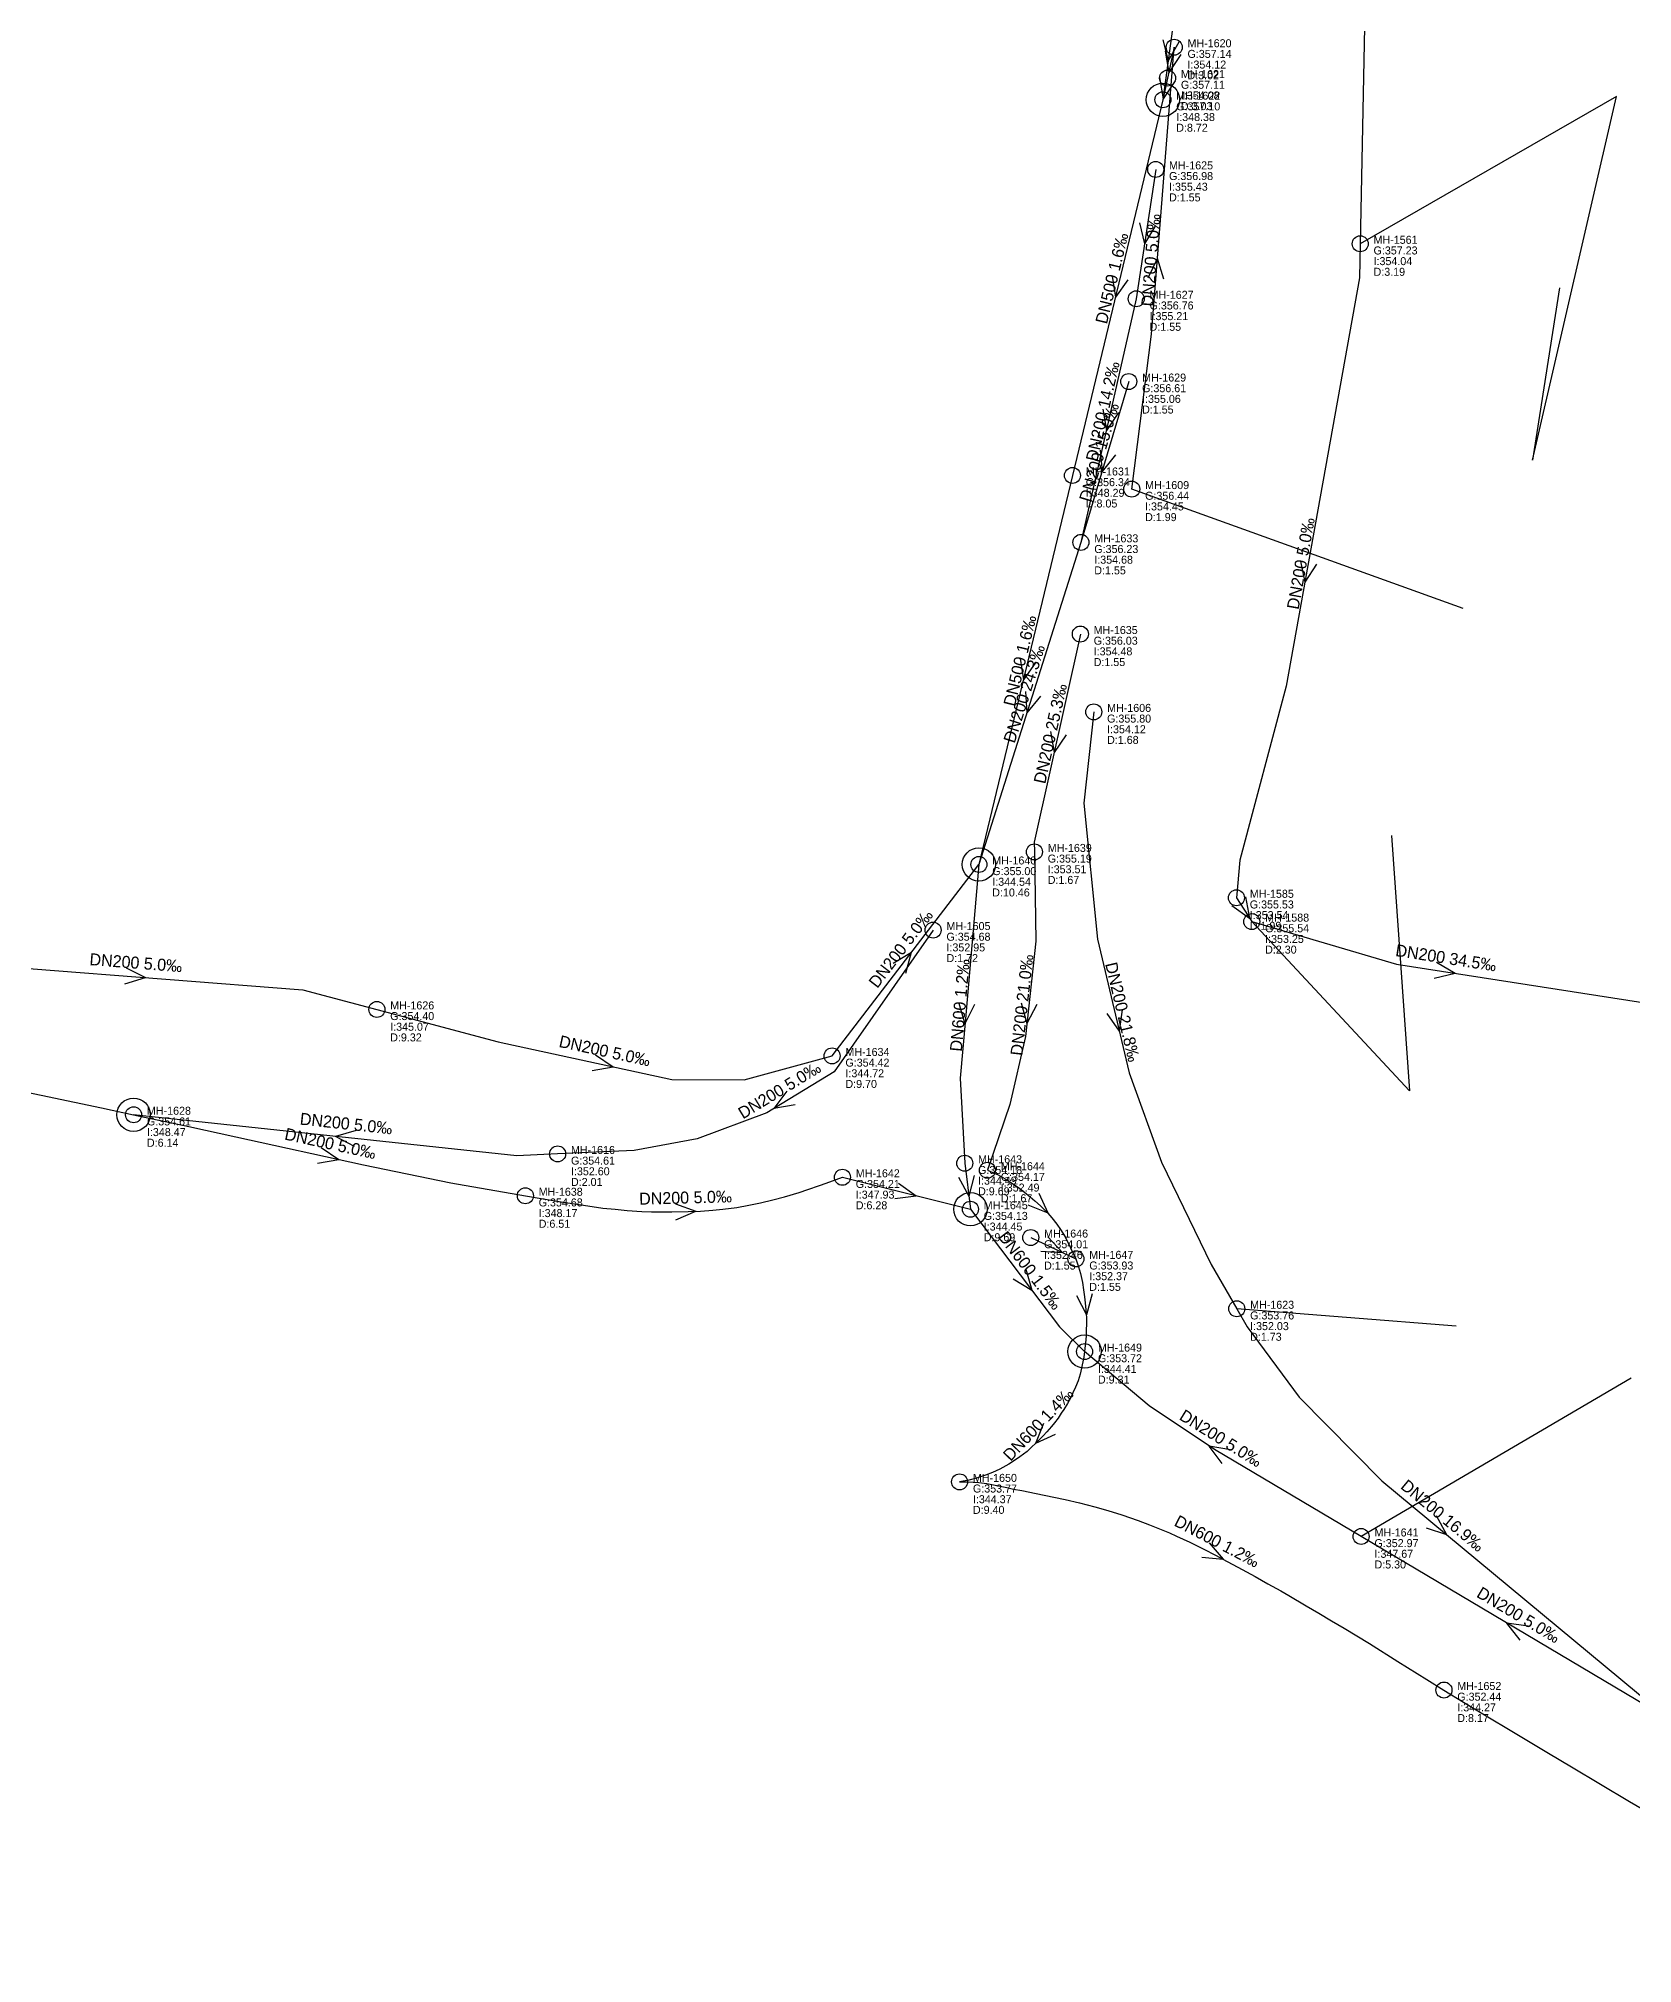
# Model space of a CAD drawing. Header units: metres. Extents: x 449900 to 451990, y 2566732 to 2570847.
# Drawn here: x 450275.5 to 450514.6, y 2567432.6 to 2567721.3 of the extents above; entities that cross this region are included whole.
import ezdxf
from ezdxf.enums import TextEntityAlignment as Align

# ---------------------------------------------------------------- set-up
doc = ezdxf.new("R2010")
doc.units = ezdxf.units.M
for name, color, linetype in [('SEW-DROP', 6, 'Continuous'), ('SEW-LABEL', 2, 'Continuous'), ('SEW-MH', 7, 'Continuous'), ('SEW-MH-LABEL', 8, 'Continuous'), ('SEW-PIPE-DN200', 3, 'Continuous'), ('SEW-PIPE-DN400', 6, 'Continuous'), ('SEW-PIPE-DN500', 1, 'Continuous'), ('SEW-PIPE-DN600', 2, 'Continuous'), ('SEW-RIDER', 8, 'Continuous')]:
    doc.layers.add(name, color=color, linetype=linetype)

msp = doc.modelspace()

# ---------------------------------------------------------------- linework, layer by layer
at = {"layer": 'SEW-DROP'}
for centre in [(450444.16, 2567712.14), (450416.57, 2567597.44), (450416.57, 2567597.44), (450289.8, 2567559.9), (450415.29, 2567545.73), (450432.42, 2567524.38), (450432.42, 2567524.38)]:
    msp.add_circle(centre, 2.5, dxfattribs=at)
at = {"layer": 'SEW-LABEL'}
for p, q in [((450444.16, 2567721.11), (450444.95, 2567717.98)), ((450444.49, 2567719.41), (450445.04, 2567716.23)), ((450446.54, 2567720.79), (450444.95, 2567717.98)), ((450446.84, 2567718.91), (450445.04, 2567716.23)), ((450443.65, 2567715.47), (450444.2, 2567712.29)), ((450446, 2567714.97), (450444.2, 2567712.29)), ((450440.66, 2567693.65), (450441.4, 2567690.5)), ((450443.03, 2567693.29), (450441.4, 2567690.5)), ((450441.93, 2567685.41), (450443.36, 2567688.31)), ((450444.32, 2567685.23), (450443.36, 2567688.31)), ((450436.57, 2567685.69), (450437.03, 2567682.5)), ((450438.9, 2567685.13), (450437.03, 2567682.5)), ((450435.17, 2567665.74), (450435.68, 2567662.55)), ((450437.51, 2567665.21), (450435.68, 2567662.55)), ((450434.73, 2567659.59), (450435.03, 2567656.37)), ((450437.03, 2567658.9), (450435.03, 2567656.37)), ((450464.81, 2567642.92), (450465.46, 2567639.76)), ((450467.17, 2567642.5), (450465.46, 2567639.76)), ((450422.77, 2567628.35), (450423.24, 2567625.15)), ((450425.1, 2567627.79), (450423.24, 2567625.15)), ((450423.53, 2567623.39), (450423.77, 2567620.16)), ((450425.82, 2567622.66), (450423.77, 2567620.16)), ((450427.31, 2567617.4), (450427.84, 2567614.21)), ((450429.66, 2567616.88), (450427.84, 2567614.21)), ((450456.54, 2567592.57), (450457.15, 2567589.39)), ((450454.52, 2567591.27), (450457.15, 2567589.39)), ((450403.7, 2567582.62), (450406.47, 2567584.27)), ((450405.6, 2567581.16), (450406.47, 2567584.27)), ((450288.48, 2567579.53), (450291.57, 2567580.5)), ((450288.67, 2567581.93), (450291.57, 2567580.5)), ((450484.82, 2567580.4), (450487.97, 2567581.12)), ((450485.19, 2567582.77), (450487.97, 2567581.12)), ((450413.54, 2567576.65), (450414.47, 2567573.55)), ((450415.93, 2567576.44), (450414.47, 2567573.55)), ((450422.88, 2567576.69), (450423.75, 2567573.58)), ((450425.27, 2567576.43), (450423.75, 2567573.58)), ((450435.74, 2567575.1), (450437.6, 2567572.46)), ((450438.07, 2567575.65), (450437.6, 2567572.46)), ((450359.06, 2567568.9), (450361.74, 2567567.09)), ((450358.55, 2567566.56), (450361.74, 2567567.09)), ((450387.77, 2567563.42), (450385.83, 2567560.83)), ((450389.02, 2567561.37), (450385.83, 2567560.83)), ((450323.2, 2567557.52), (450320.09, 2567556.65)), ((450317.91, 2567555.01), (450320.58, 2567553.19)), ((450322.95, 2567555.14), (450320.09, 2567556.65)), ((450317.39, 2567552.66), (450320.58, 2567553.19)), ((450404.53, 2567549.66), (450407.15, 2567547.76)), ((450413.49, 2567550.52), (450415.05, 2567547.69)), ((450415.87, 2567550.81), (450415.05, 2567547.69)), ((450371.06, 2567546.54), (450374.09, 2567545.42)), ((450371.12, 2567544.14), (450374.09, 2567545.42)), ((450403.95, 2567547.33), (450407.15, 2567547.76)), ((450423.89, 2567546.39), (450426.89, 2567545.2)), ((450425.53, 2567548.13), (450426.89, 2567545.2)), ((450426.89, 2567541.61), (450429.09, 2567539.24)), ((450423.62, 2567536.73), (450424.48, 2567533.61)), ((450425.86, 2567539.43), (450429.09, 2567539.24)), ((450421.71, 2567535.28), (450424.48, 2567533.61)), ((450431.18, 2567532.77), (450432.69, 2567529.91)), ((450433.57, 2567533.02), (450432.69, 2567529.91)), ((450426.27, 2567513.57), (450425.07, 2567510.57)), ((450428.01, 2567511.92), (450425.07, 2567510.57)), ((450453.03, 2567507.6), (450451.12, 2567510.2)), ((450454.3, 2567509.64), (450451.12, 2567510.2)), ((450485.16, 2567499.78), (450486.7, 2567496.94)), ((450483.62, 2567497.93), (450486.7, 2567496.94)), ((450449.98, 2567493.56), (450453.2, 2567493.24)), ((450451.09, 2567495.69), (450453.2, 2567493.24)), ((450497.72, 2567481.11), (450495.75, 2567483.67)), ((450498.94, 2567483.18), (450495.75, 2567483.67))]:
    msp.add_line(p, q, dxfattribs=at)
at = {"layer": 'SEW-MH'}
for centre in [(450445.85, 2567720.01), (450444.86, 2567715.38), (450444.16, 2567712.14), (450443.08, 2567701.69), (450473.75, 2567690.53), (450440.16, 2567682.28), (450439.04, 2567669.87), (450430.6, 2567655.78), (450439.49, 2567653.74), (450431.87, 2567645.75), (450431.78, 2567632), (450433.79, 2567620.32), (450424.89, 2567599.32), (450416.57, 2567597.44), (450455.19, 2567592.44), (450409.7, 2567587.6), (450457.49, 2567588.87), (450326.28, 2567575.7), (450394.55, 2567568.72), (450289.8, 2567559.9), (450353.39, 2567554.02), (450396.1, 2567550.52), (450414.44, 2567552.62), (450417.85, 2567551.58), (450348.55, 2567547.75), (450415.29, 2567545.73), (450424.34, 2567541.48), (450431.12, 2567538.29), (450455.24, 2567530.8), (450432.42, 2567524.38), (450413.67, 2567504.84), (450473.89, 2567496.65), (450486.31, 2567473.62)]:
    msp.add_circle(centre, 1.2, dxfattribs=at)
at = {"layer": 'SEW-PIPE-DN200'}
for points in [[(450475.5, 2567778.14), (450473.75, 2567690.53)], [(450439.49, 2567653.74), (450442.47, 2567677), (450445.85, 2567720.01)], [(450445.85, 2567720.01), (450444.86, 2567715.38)], [(450444.86, 2567715.38), (450444.16, 2567712.14)], [(450443.08, 2567701.69), (450440.16, 2567682.28)], [(450473.75, 2567690.53), (450473.65, 2567685.43), (450462.67, 2567624.19), (450455.7, 2567598.06), (450455.19, 2567592.44), (450455.19, 2567592.44)], [(450440.16, 2567682.28), (450431.87, 2567645.75)], [(450439.04, 2567669.87), (450431.87, 2567645.75)], [(450431.87, 2567645.75), (450416.57, 2567597.44)], [(450431.78, 2567632), (450424.86, 2567600.8), (450424.89, 2567599.32)], [(450433.79, 2567620.32), (450432.32, 2567606.63), (450434.33, 2567586.25), (450439.08, 2567566.19), (450443.96, 2567552.79), (450451.38, 2567537.42), (450455.24, 2567530.8)], [(450394.55, 2567568.72), (450394.55, 2567568.72), (450416.57, 2567597.44)], [(450424.89, 2567599.32), (450425.11, 2567585.95), (450423.53, 2567571.65), (450421.2, 2567561.45), (450417.85, 2567551.58)], [(450455.19, 2567592.44), (450457.49, 2567588.87)], [(450457.49, 2567588.87), (450457.49, 2567588.87), (450479.2, 2567582.48), (450516.13, 2567576.76)], [(450409.7, 2567587.6), (450394.84, 2567566.32), (450384.74, 2567560.17), (450374.29, 2567556.27), (450364.89, 2567554.54), (450353.39, 2567554.02)], [(450253.51, 2567583.46), (450315.2, 2567578.66), (450326.28, 2567575.7)], [(450211.55, 2567576.54), (450219.54, 2567574.83), (450237.82, 2567570.89), (450245.71, 2567569.21), (450258.8, 2567566.45), (450271.9, 2567563.69), (450285, 2567560.93), (450289.8, 2567559.9)], [(450326.28, 2567575.7), (450344.45, 2567570.85), (450370.52, 2567565.18), (450381.38, 2567565.13), (450394.55, 2567568.72)], [(450289.8, 2567559.9), (450298.09, 2567558.12), (450305.11, 2567556.59), (450324.26, 2567552.39), (450337.38, 2567549.71), (450348.55, 2567547.75)], [(450353.39, 2567554.02), (450347.25, 2567553.74), (450289.8, 2567559.9)], [(450417.85, 2567551.58), (450419.44, 2567550.87), (450420.51, 2567550.29), (450421.22, 2567549.86), (450422.5, 2567548.97), (450423.38, 2567548.29), (450424.25, 2567547.58), (450424.96, 2567546.98), (450425.81, 2567546.23), (450426.91, 2567545.12), (450427.51, 2567544.44), (450428.23, 2567543.51), (450428.8, 2567542.7), (450429.52, 2567541.57), (450431.12, 2567538.29)], [(450348.55, 2567547.75), (450350.61, 2567547.39), (450353.94, 2567546.86), (450357.29, 2567546.34), (450360.17, 2567545.91), (450362, 2567545.72), (450363.82, 2567545.55), (450366.01, 2567545.41), (450367.48, 2567545.35), (450369.31, 2567545.34), (450370.51, 2567545.34), (450372.98, 2567545.38), (450374.81, 2567545.46), (450376.64, 2567545.58), (450378.17, 2567545.73), (450380.27, 2567546.01), (450382.08, 2567546.33), (450383.83, 2567546.69), (450385.66, 2567547.12), (450387.43, 2567547.58), (450389.63, 2567548.24), (450390.93, 2567548.67), (450392.65, 2567549.29), (450393.68, 2567549.66), (450396.1, 2567550.52)], [(450396.1, 2567550.52), (450415.29, 2567545.73)], [(450424.34, 2567541.48), (450431.12, 2567538.29)], [(450431.12, 2567538.29), (450431.52, 2567537.11), (450431.8, 2567536.1), (450432.08, 2567534.75), (450432.25, 2567533.65), (450432.39, 2567532.59), (450432.5, 2567531.68), (450432.61, 2567530.66), (450432.71, 2567529.42), (450432.69, 2567528.46), (450432.67, 2567527.71), (450432.63, 2567526.8), (450432.59, 2567526.12), (450432.52, 2567525.3), (450432.42, 2567524.38)], [(450455.24, 2567530.8), (450456.82, 2567528.09), (450464.59, 2567517.54), (450477, 2567504.98), (450520.19, 2567469.17)], [(450473.89, 2567496.65), (450451.91, 2567509.7), (450442.1, 2567516.26), (450432.42, 2567524.38)], [(450520.19, 2567469.17), (450473.89, 2567496.65)]]:
    msp.add_lwpolyline(points, dxfattribs=at)
at = {"layer": 'SEW-PIPE-DN400'}
msp.add_lwpolyline([(450414.44, 2567552.62), (450415.29, 2567545.73)], dxfattribs=at)
at = {"layer": 'SEW-PIPE-DN500'}
for points in [[(450446.13, 2567726.8), (450444.16, 2567712.14)], [(450444.16, 2567712.14), (450430.6, 2567655.78)], [(450430.6, 2567655.78), (450416.57, 2567597.44)]]:
    msp.add_lwpolyline(points, dxfattribs=at)
at = {"layer": 'SEW-PIPE-DN600'}
for points in [[(450416.57, 2567597.44), (450414.54, 2567574.3), (450413.78, 2567565.4), (450414.44, 2567552.62)], [(450415.29, 2567545.73), (450428.65, 2567528.11), (450432.42, 2567524.38)], [(450432.42, 2567524.38), (450432.3, 2567523.55), (450432.07, 2567522.37), (450431.96, 2567521.87), (450431.74, 2567520.97), (450431.43, 2567519.98), (450431.07, 2567519.05), (450430.67, 2567518.17), (450430.28, 2567517.39), (450429.85, 2567516.61), (450429.28, 2567515.67), (450428.92, 2567515.12), (450428.43, 2567514.41), (450427.9, 2567513.71), (450427.45, 2567513.15), (450426.77, 2567512.36), (450426.19, 2567511.74), (450425.62, 2567511.16), (450425.06, 2567510.61), (450424.52, 2567510.09), (450423.8, 2567509.41), (450422.72, 2567508.59), (450421.77, 2567507.94), (450421.03, 2567507.48), (450419.71, 2567506.75), (450418.59, 2567506.23), (450417.57, 2567505.83), (450416.23, 2567505.4), (450415.04, 2567505.1), (450413.67, 2567504.84)], [(450413.67, 2567504.84), (450414.7, 2567504.82), (450415.72, 2567504.78), (450416.56, 2567504.72), (450417.75, 2567504.58), (450418.75, 2567504.41), (450419.76, 2567504.2), (450420.76, 2567503.98), (450421.76, 2567503.75), (450422.99, 2567503.52), (450425.16, 2567503.1), (450427.81, 2567502.56), (450429.48, 2567502.2), (450431.63, 2567501.71), (450433.97, 2567501.11), (450435.89, 2567500.56), (450437.99, 2567499.88), (450440.45, 2567499.03), (450442.14, 2567498.4), (450445.15, 2567497.18), (450446.22, 2567496.71), (450448.22, 2567495.78), (450450.2, 2567494.8), (450452.16, 2567493.78), (450453.17, 2567493.25), (450456.05, 2567491.7), (450457.98, 2567490.64), (450459.91, 2567489.56), (450461.83, 2567488.48), (450463.03, 2567487.78), (450465.65, 2567486.26), (450467.55, 2567485.14), (450469.44, 2567484.02), (450471.34, 2567482.89), (450473.23, 2567481.75), (450475.12, 2567480.61), (450479.41, 2567477.91), (450483.72, 2567475.22), (450486.31, 2567473.62)], [(450486.31, 2567473.62), (450489.26, 2567471.8), (450492.38, 2567469.9), (450496.73, 2567467.29), (450502.01, 2567464.14), (450505.44, 2567462.1), (450509.8, 2567459.51), (450514.15, 2567456.92), (450518.52, 2567454.33), (450528.02, 2567448.86), (450534.64, 2567444.95), (450542.62, 2567440.16), (450550.57, 2567435.31), (450554.99, 2567432.6)]]:
    msp.add_lwpolyline(points, dxfattribs=at)
at = {"layer": 'SEW-RIDER'}
for points in [[(450503.64, 2567683.94), (450499.61, 2567658.09), (450512.2, 2567712.62), (450473.75, 2567690.53)], [(450489.19, 2567635.83), (450439.49, 2567653.74)], [(450478.44, 2567601.8), (450481.16, 2567563.48), (450457.49, 2567588.87)], [(450488.13, 2567528.2), (450455.24, 2567530.8)], [(450514.38, 2567520.37), (450473.89, 2567496.65)]]:
    msp.add_lwpolyline(points, dxfattribs=at)

# ---------------------------------------------------------------- texts
at = {"layer": 'SEW-LABEL'}
for s, rotation, p in [('DN200 5.0‰', 85.5132, (450443.24, 2567688.01)), ('DN500 1.6‰', 76.4724, (450437.38, 2567685.16)), ('DN200 14.2‰', 77.2188, (450436.01, 2567665.21)), ('DN200 15.0‰', 73.4507, (450435.45, 2567659.01)), ('DN200 5.0‰', 79.8364, (450465.73, 2567642.43)), ('DN500 1.6‰', 76.4724, (450423.59, 2567627.81)), ('DN200 24.3‰', 72.4274, (450424.22, 2567622.79)), ('DN200 25.3‰', 77.4963, (450428.16, 2567616.88)), ('DN200 5.0‰', 52.5284, (450405.56, 2567584.28)), ('DN200 5.0‰', -4.4496, (450290.07, 2567581.81)), ('DN600 1.2‰', 85.0344, (450414.6, 2567576.25)), ('DN200 21.0‰', 83.6896, (450423.91, 2567576.27)), ('DN200 34.5‰', -8.8033, (450486.48, 2567582.55)), ('DN200 21.8‰', -76.6739, (450437.25, 2567575.11)), ('DN200 5.0‰', -12.2753, (450360.27, 2567568.61)), ('DN200 5.0‰', 31.3742, (450387.12, 2567562.81)), ('DN200 5.0‰', 353.879, (450321.58, 2567557.69)), ('DN200 5.0‰', -12.3755, (450319.12, 2567554.71)), ('DN200 5.0‰', 1.4987, (450372.59, 2567546.58)), ('DN600 1.5‰', -52.8306, (450423.57, 2567536.01)), ('DN600 1.4‰', 46.3535, (450426.11, 2567512.86)), ('DN200 5.0‰', 328.2033, (450452.39, 2567510.61)), ('DN200 16.9‰', -39.6662, (450485.55, 2567499.09)), ('DN600 1.2‰', -27.5539, (450451.87, 2567495.13)), ('DN200 5.0‰', 329.3086, (450497.04, 2567484.11))]:
    msp.add_text(s, height=1.8, rotation=rotation, dxfattribs=at).set_placement(p, align=Align.CENTER)
at = {"layer": 'SEW-MH-LABEL'}
for s, p in [('G:357.14', (450447.85, 2567718.41)), ('MH-1620', (450447.85, 2567720.01)), ('MH-1621', (450446.86, 2567715.38)), ('D:3.02', (450447.85, 2567715.21)), ('I:354.12', (450447.85, 2567716.81)), ('MH-1622', (450446.16, 2567712.14)), ('G:357.11', (450446.86, 2567713.78)), ('I:354.08', (450446.86, 2567712.18)), ('G:357.10', (450446.16, 2567710.54)), ('I:348.38', (450446.16, 2567708.94)), ('D:3.03', (450446.86, 2567710.58)), ('D:8.72', (450446.16, 2567707.34)), ('G:356.98', (450445.08, 2567700.09)), ('MH-1625', (450445.08, 2567701.69)), ('I:355.43', (450445.08, 2567698.49)), ('D:1.55', (450445.08, 2567696.89)), ('G:357.23', (450475.75, 2567688.93)), ('MH-1561', (450475.75, 2567690.53)), ('D:3.19', (450475.75, 2567685.73)), ('I:354.04', (450475.75, 2567687.33)), ('G:356.76', (450442.16, 2567680.68)), ('MH-1627', (450442.16, 2567682.28)), ('D:1.55', (450442.16, 2567677.48)), ('I:355.21', (450442.16, 2567679.08)), ('MH-1629', (450441.04, 2567669.87)), ('G:356.61', (450441.04, 2567668.27)), ('I:355.06', (450441.04, 2567666.67)), ('D:1.55', (450441.04, 2567665.07)), ('G:356.34', (450432.6, 2567654.18)), ('MH-1631', (450432.6, 2567655.78)), ('D:8.05', (450432.6, 2567650.98)), ('I:348.29', (450432.6, 2567652.58)), ('G:356.44', (450441.49, 2567652.14)), ('MH-1609', (450441.49, 2567653.74)), ('D:1.99', (450441.49, 2567648.94)), ('I:354.45', (450441.49, 2567650.54)), ('MH-1633', (450433.87, 2567645.75)), ('G:356.23', (450433.87, 2567644.15)), ('I:354.68', (450433.87, 2567642.55)), ('D:1.55', (450433.87, 2567640.95)), ('MH-1635', (450433.78, 2567632)), ('G:356.03', (450433.78, 2567630.4)), ('I:354.48', (450433.78, 2567628.8)), ('D:1.55', (450433.78, 2567627.2)), ('MH-1606', (450435.79, 2567620.32)), ('G:355.80', (450435.79, 2567618.72)), ('I:354.12', (450435.79, 2567617.12)), ('D:1.68', (450435.79, 2567615.52)), ('MH-1639', (450426.89, 2567599.32)), ('MH-1640', (450418.57, 2567597.44)), ('G:355.19', (450426.89, 2567597.72)), ('I:353.51', (450426.89, 2567596.12)), ('G:355.00', (450418.57, 2567595.84)), ('I:344.54', (450418.57, 2567594.24)), ('D:1.67', (450426.89, 2567594.52)), ('D:10.46', (450418.57, 2567592.64)), ('G:355.53', (450457.19, 2567590.84)), ('MH-1585', (450457.19, 2567592.44)), ('MH-1605', (450411.7, 2567587.6)), ('D:1.99', (450457.19, 2567587.64)), ('I:353.54', (450457.19, 2567589.24)), ('MH-1588', (450459.49, 2567588.87)), ('G:354.68', (450411.7, 2567586)), ('G:355.54', (450459.49, 2567587.27)), ('I:353.25', (450459.49, 2567585.67)), ('D:1.72', (450411.7, 2567582.8)), ('I:352.95', (450411.7, 2567584.4)), ('D:2.30', (450459.49, 2567584.07)), ('G:354.40', (450328.28, 2567574.1)), ('MH-1626', (450328.28, 2567575.7)), ('D:9.32', (450328.28, 2567570.9)), ('I:345.07', (450328.28, 2567572.5)), ('MH-1634', (450396.55, 2567568.72)), ('G:354.42', (450396.55, 2567567.12)), ('I:344.72', (450396.55, 2567565.52)), ('D:9.70', (450396.55, 2567563.92)), ('MH-1628', (450291.8, 2567559.9)), ('G:354.61', (450291.8, 2567558.3)), ('I:348.47', (450291.8, 2567556.7)), ('D:6.14', (450291.8, 2567555.1)), ('MH-1616', (450355.39, 2567554.02)), ('G:354.61', (450355.39, 2567552.42)), ('I:352.60', (450355.39, 2567550.82)), ('MH-1642', (450398.1, 2567550.52)), ('G:354.18', (450416.44, 2567551.02)), ('MH-1643', (450416.44, 2567552.62)), ('G:354.17', (450419.85, 2567549.98)), ('MH-1644', (450419.85, 2567551.58)), ('MH-1638', (450350.55, 2567547.75)), ('D:2.01', (450355.39, 2567549.22)), ('G:354.21', (450398.1, 2567548.92)), ('I:347.93', (450398.1, 2567547.32)), ('D:9.69', (450416.44, 2567547.82)), ('I:344.49', (450416.44, 2567549.42)), ('I:352.49', (450419.85, 2567548.38)), ('G:354.68', (450350.55, 2567546.15)), ('I:348.17', (450350.55, 2567544.55)), ('D:6.28', (450398.1, 2567545.72)), ('MH-1645', (450417.29, 2567545.73)), ('D:1.67', (450419.85, 2567546.78)), ('D:6.51', (450350.55, 2567542.95)), ('G:354.13', (450417.29, 2567544.13)), ('I:344.45', (450417.29, 2567542.53)), ('MH-1646', (450426.34, 2567541.48)), ('D:9.69', (450417.29, 2567540.93)), ('G:354.01', (450426.34, 2567539.88)), ('D:1.55', (450426.34, 2567536.68)), ('I:352.46', (450426.34, 2567538.28)), ('G:353.93', (450433.12, 2567536.69)), ('MH-1647', (450433.12, 2567538.29)), ('D:1.55', (450433.12, 2567533.49)), ('I:352.37', (450433.12, 2567535.09)), ('MH-1623', (450457.24, 2567530.8)), ('G:353.76', (450457.24, 2567529.2)), ('I:352.03', (450457.24, 2567527.6)), ('MH-1649', (450434.42, 2567524.38)), ('D:1.73', (450457.24, 2567526)), ('G:353.72', (450434.42, 2567522.78)), ('I:344.41', (450434.42, 2567521.18)), ('D:9.31', (450434.42, 2567519.58)), ('MH-1650', (450415.67, 2567504.84)), ('G:353.77', (450415.67, 2567503.24)), ('I:344.37', (450415.67, 2567501.64)), ('D:9.40', (450415.67, 2567500.04)), ('MH-1641', (450475.89, 2567496.65)), ('G:352.97', (450475.89, 2567495.05)), ('I:347.67', (450475.89, 2567493.45)), ('D:5.30', (450475.89, 2567491.85)), ('G:352.44', (450488.31, 2567472.02)), ('MH-1652', (450488.31, 2567473.62)), ('I:344.27', (450488.31, 2567470.42)), ('D:8.17', (450488.31, 2567468.82))]:
    msp.add_text(s, height=1.2, dxfattribs=at).set_placement(p)

doc.saveas('drawing.dxf')
